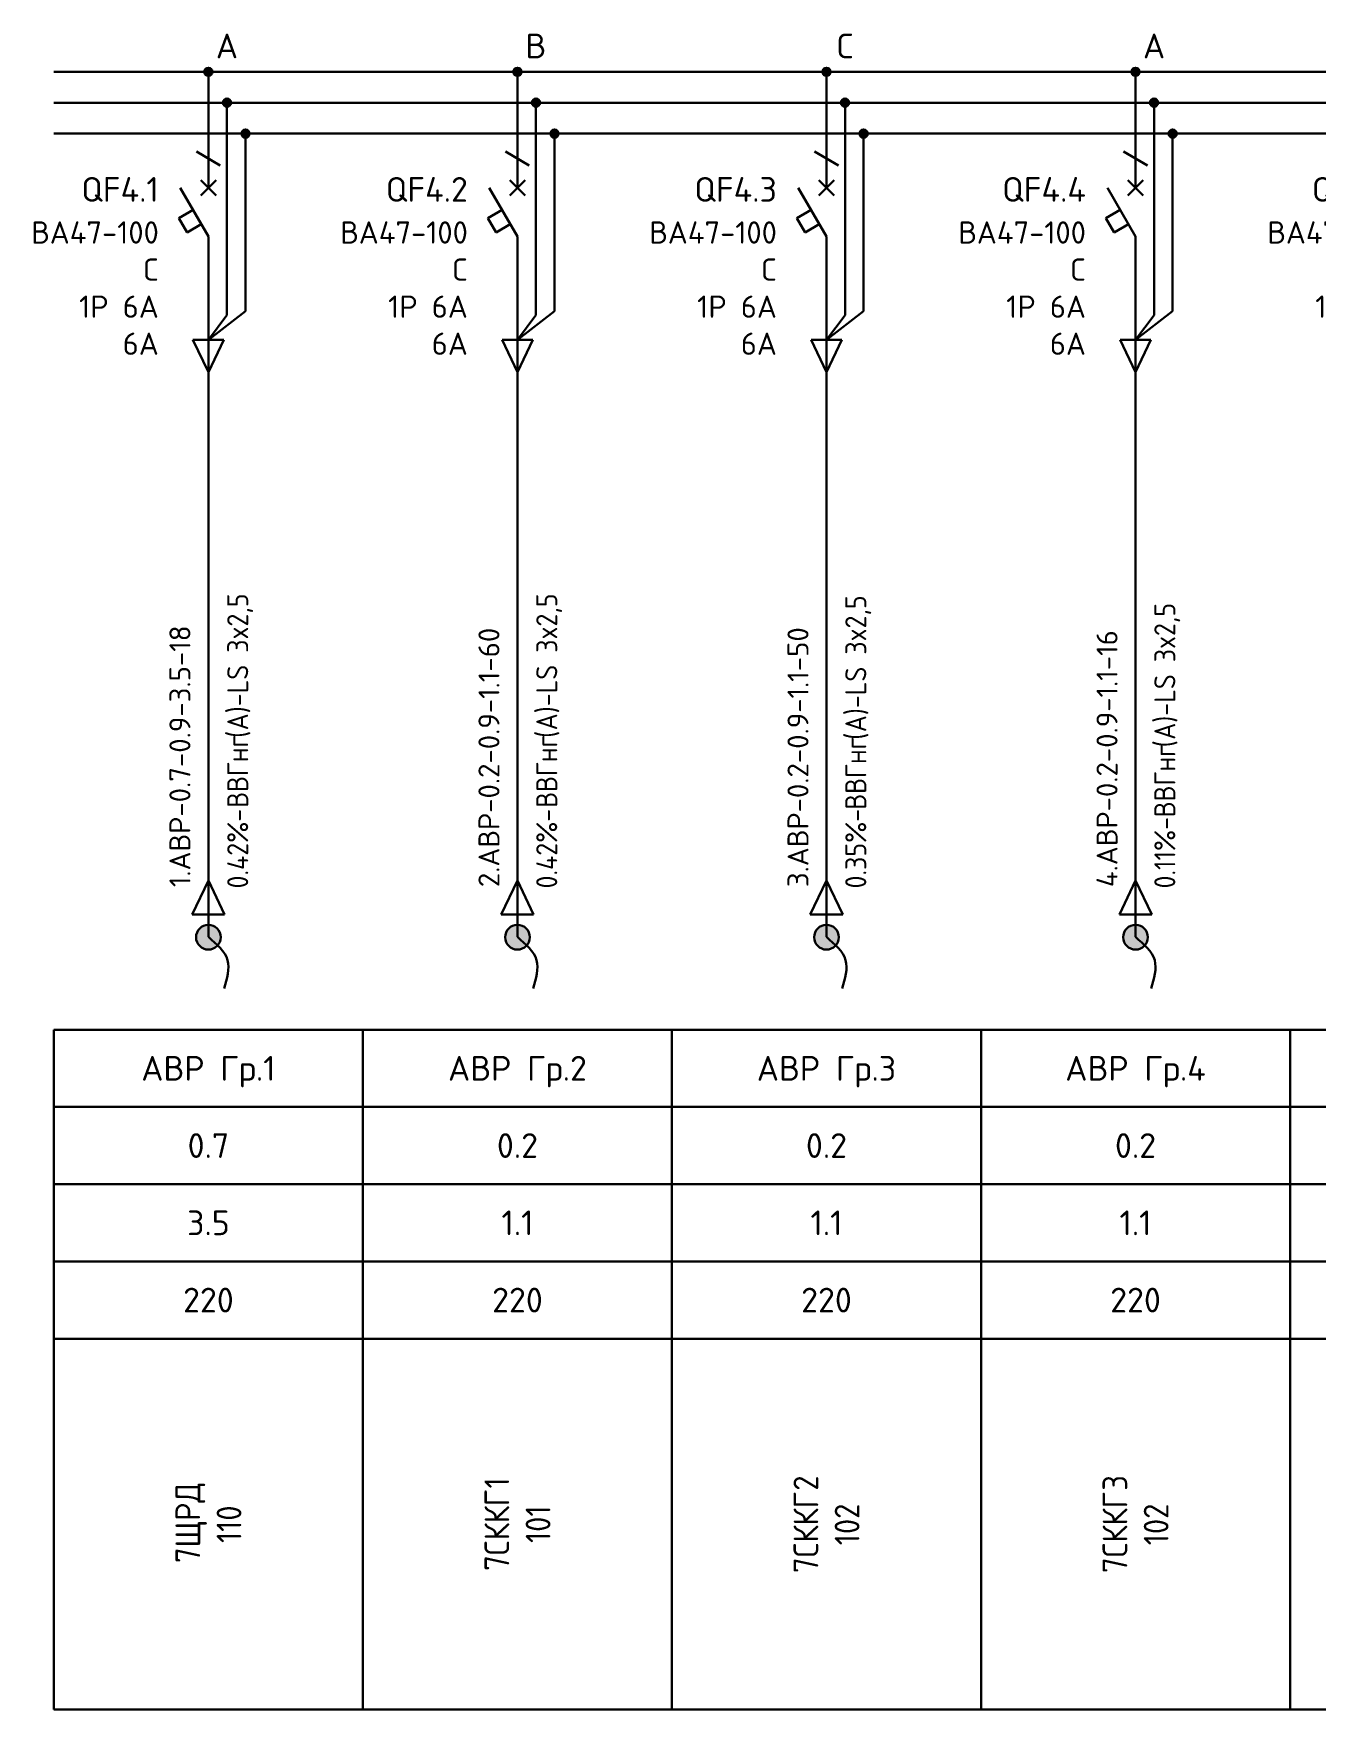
# Model space of a CAD drawing. Header units: millimetres. Extents: x -4379 to 694, y -18291 to 2656.
# Drawn here: x -2135.8 to -2032.1, y -2923.2 to -2787.7 of the extents above; entities that cross this region are included whole.
import ezdxf
from ezdxf.enums import TextEntityAlignment as Align

# ---------------------------------------------------------------- set-up
doc = ezdxf.new("R2010")
doc.units = ezdxf.units.MM
for name, color, linetype in [('Автомат защитный', 7, 'Continuous'), ('Принципиальная схема КТП -для ОДНОЛИНЕЙКИ', 7, 'Continuous'), ('ПРОВОДНИКИ', 7, 'Continuous'), ('Секция ППУ', 7, 'Continuous')]:
    doc.layers.add(name, color=color, linetype=linetype)
doc.layers.add('ЭС АВ', color=7, linetype='Continuous', lineweight=18)
doc.layers.add('ЭС рамка', color=7, linetype='Continuous', lineweight=18)
doc.styles.add('SLD_Style', font='isocpeur.ttf', dxfattribs={"width": 0.9})

# ---------------------------------------------------------------- blocks, each defined once
blk = doc.blocks.new('*U57')
h = blk.add_hatch(color=256)
h.dxf.hatch_style = 1
edge = h.paths.add_edge_path()
edge.add_ellipse((12.5, 132.5), major_axis=(0, 0.333), ratio=1, start_angle=0, end_angle=360)
h = blk.add_hatch(color=256)
h.dxf.hatch_style = 1
edge = h.paths.add_edge_path()
edge.add_ellipse((14, 130), major_axis=(0, 0.333), ratio=1, start_angle=0, end_angle=360)
h = blk.add_hatch(color=256)
h.dxf.hatch_style = 1
edge = h.paths.add_edge_path()
edge.add_ellipse((15.5, 127.5), major_axis=(0, 0.333), ratio=1, start_angle=0, end_angle=360)
at = {"lineweight": 30}
for p, q in [((14, 129.67), (14, 123.11)), ((15.5, 127.17), (15.5, 113.13)), ((14, 123.11), (14, 112.8)), ((0, 55), (25, 55)), ((0, 55), (0, 0)), ((25, 55), (25, 0)), ((0, 48.75), (25, 48.75)), ((0, 42.5), (25, 42.5)), ((0, 36.25), (25, 36.25))]:
    blk.add_line(p, q, dxfattribs=at)
at = {"layer": 'Автомат защитный', "lineweight": 30}
for p, q in [((12.5, 123.11), (12.5, 132.17)), ((11.54, 126.04), (13.46, 124.93)), ((12.5, 119.17), (10.22, 123.11)), ((10.1, 120.66), (11.26, 121.32)), ((10.77, 119.5), (10.1, 120.66)), ((11.92, 120.17), (10.77, 119.5)), ((12.5, 108.54), (12.5, 119.17))]:
    blk.add_line(p, q, dxfattribs=at)
blk.add_ellipse((12.5, 132.5), major_axis=(0, 0.333), ratio=1, start_param=-1.570796, end_param=4.712389, dxfattribs=at)
at = {"layer": 'Принципиальная схема КТП -для ОДНОЛИНЕЙКИ', "lineweight": 30}
for p, q in [((12.5, 108.54), (12.5, 99.73)), ((11.19, 64.32), (12.5, 67.06)), ((12.5, 67.06), (13.81, 64.32)), ((13.81, 64.32), (11.19, 64.32)), ((12.5, 64.32), (12.5, 62.5))]:
    blk.add_line(p, q, dxfattribs=at)
at = {"layer": 'ПРОВОДНИКИ', "lineweight": 30}
for p, q in [((12.5, 110.81), (15.5, 113.13)), ((12.5, 110.81), (14, 112.8)), ((13.75, 110.81), (11.25, 110.81)), ((11.25, 110.81), (12.5, 108.2)), ((12.5, 108.2), (13.75, 110.81)), ((11.19, 64.31), (12.5, 67.06)), ((12.5, 67.06), (13.81, 64.31)), ((13.81, 64.31), (11.19, 64.31))]:
    blk.add_line(p, q, dxfattribs=at)
at = {"layer": 'ПРОВОДНИКИ', "lineweight": 30, "ltscale": 100}
blk.add_line((12.5, 99.73), (12.5, 64.32), dxfattribs=at)
at = {"layer": 'ПРОВОДНИКИ', "color": 7, "linetype": 'Continuous', "lineweight": 30}
for centre in [(14, 130), (15.5, 127.5), (15.5, 127.5)]:
    blk.add_ellipse(centre, major_axis=(0, 0.333), ratio=1, start_param=-1.570796, end_param=4.712389, dxfattribs=at)
at = {"layer": 'ЭС АВ', "color": 7, "lineweight": 30}
for q in [(11.88, 123.74), (13.12, 123.74), (11.88, 122.49), (13.12, 122.49)]:
    blk.add_line((12.5, 123.11), q, dxfattribs=at)
at = {"layer": 'ЭС рамка', "color": 7, "linetype": 'Continuous', "lineweight": 30}
for p, q in [((0, 132.5), (12.17, 132.5)), ((12.83, 132.5), (25, 132.5))]:
    blk.add_line(p, q, dxfattribs=at)
at = {"layer": 'ЭС рамка', "color": 5, "linetype": 'Continuous', "lineweight": 30}
for p, q in [((0, 130), (13.67, 130)), ((14.33, 130), (25, 130))]:
    blk.add_line(p, q, dxfattribs=at)
at = {"layer": 'ЭС рамка', "color": 94, "linetype": 'Continuous', "lineweight": 30}
for p, q in [((0, 127.5), (15.17, 127.5)), ((15.83, 127.5), (25, 127.5))]:
    blk.add_line(p, q, dxfattribs=at)
at = {"layer": 'ЭС рамка', "lineweight": 30}
for p, q in [((25, 30), (0, 30)), ((25, 0), (0, 0))]:
    blk.add_line(p, q, dxfattribs=at)
at = {"style": 'SLD_Style'}
for tag, p in [('LABEL', (12.5, 51.88)), ('INSTALLEDPOWER', (12.5, 45.63)), ('CURRENT', (12.5, 39.37)), ('VOLTAGE', (12.5, 33.13))]:
    blk.add_attdef(tag, text='', height=2, dxfattribs=at).set_placement(p, align=Align.MIDDLE_CENTER)
blk.add_attdef('TEXT', text='', height=2, rotation=90, dxfattribs=at).set_placement((12.5, 15), align=Align.MIDDLE_CENTER)
at = {"layer": 'Автомат защитный', "style": 'SLD_Style'}
blk.add_attdef('PHASE', text='', height=2, dxfattribs=at).set_placement((14, 134.59), align=Align.MIDDLE_CENTER)
for tag, height, p in [('NUMBER', 2, (8.49, 122.99)), ('SWITCHTYPE', 1.8, (8.49, 119.5)), ('SWITCHRELEASE', 1.8, (8.49, 116.5)), ('SWITCHNOMINALCURRENT', 1.8, (8.49, 113.5)), ('SWITCHRELEASECURRENT', 1.8, (8.49, 110.5)), ('RCDTYPE', 1.8, (8.49, 107.5)), ('RCDSETPOINT', 1.8, (8.49, 104.5))]:
    blk.add_attdef(tag, text='', height=height, dxfattribs=at).set_placement(p, align=Align.MIDDLE_RIGHT)
blk.add_attdef('LINE_A', text='', height=1.7, rotation=90, dxfattribs=at).set_placement((10.19, 65.45), align=Align.MIDDLE_LEFT)
blk.add_attdef('LINE_B', text='', height=1.7, rotation=90, dxfattribs=at).set_placement((13.85, 65.45), align=Align.TOP_LEFT)
blk = doc.blocks.new('*U21')
at = {"linetype": 'ByBlock', "lineweight": 30}
h = blk.add_hatch(color=256, dxfattribs=at)
h.paths.add_polyline_path([(-0.4, 0.9, -0.414214), (0.92, 0.37), (0, -0.02)])
h.paths.add_polyline_path([(0.92, 0.37, -0.101228), (1, -0.02, -0.30039), (0.39, -0.94), (0, -0.02)])
h.paths.add_polyline_path([(-0.4, 0.9), (0.39, -0.94, -0.538), (-1, -0.02, -0.30039)])
blk.add_circle((0, -0.02), 1, dxfattribs=at)
blk.add_spline([(0, 0), (1.55, -1.88), (1.27, -4.16)], degree=3, dxfattribs=at)

msp = doc.modelspace()

# ---------------------------------------------------------------- block references
at = {"layer": 'Секция ППУ', "lineweight": 0}
ref = msp.add_blockref('*U57', (-2134.139, -2923.249, -0.006), dxfattribs=at)
ref.add_attrib('LABEL', 'АВР Гр.1', dxfattribs={"layer": '0', "height": 2, "style": 'SLD_Style'}).set_placement((-2121.639, -2871.374, -0.006), align=Align.MIDDLE_CENTER)
ref.add_attrib('INSTALLEDPOWER', '0.7', dxfattribs={"layer": '0', "height": 2, "style": 'SLD_Style'}).set_placement((-2121.639, -2877.624, -0.006), align=Align.MIDDLE_CENTER)
ref.add_attrib('CURRENT', '3.5', dxfattribs={"layer": '0', "height": 2, "style": 'SLD_Style'}).set_placement((-2121.639, -2883.874, -0.006), align=Align.MIDDLE_CENTER)
ref.add_attrib('VOLTAGE', '220', dxfattribs={"layer": '0', "height": 2, "style": 'SLD_Style'}).set_placement((-2121.639, -2890.124, -0.006), align=Align.MIDDLE_CENTER)
ref.add_attrib('LINE_A', ' 1.АВР-0.7-0.9-3.5-18', dxfattribs={"layer": 'Автомат защитный', "height": 1.7, "rotation": 90, "style": 'SLD_Style'}).set_placement((-2123.945, -2857.798, -0.006), align=Align.MIDDLE_LEFT)
ref.add_attrib('LINE_B_001', ' 0.42%%%-', (-2118.419, -2857.798, -0.006), dxfattribs={"layer": 'Автомат защитный', "height": 1.7, "rotation": 90, "style": 'SLD_Style', "width": 0.9})
ref.add_attrib('PHASE', 'A', dxfattribs={"layer": 'Автомат защитный', "height": 2, "style": 'SLD_Style'}).set_placement((-2120.139, -2788.658, -0.006), align=Align.MIDDLE_CENTER)
ref.add_attrib('NUMBER', 'QF4.1', dxfattribs={"layer": 'Автомат защитный', "height": 2, "style": 'SLD_Style'}).set_placement((-2125.65, -2800.262, -0.006), align=Align.MIDDLE_RIGHT)
ref.add_attrib('SWITCHTYPE', 'ВА47-100', dxfattribs={"layer": 'Автомат защитный', "height": 1.8, "style": 'SLD_Style'}).set_placement((-2125.65, -2803.749, -0.006), align=Align.MIDDLE_RIGHT)
ref.add_attrib('SWITCHRELEASE', 'C', dxfattribs={"layer": 'Автомат защитный', "height": 1.8, "style": 'SLD_Style'}).set_placement((-2125.65, -2806.749, -0.006), align=Align.MIDDLE_RIGHT)
ref.add_attrib('SWITCHNOMINALCURRENT', '1Р 6А', dxfattribs={"layer": 'Автомат защитный', "height": 1.8, "style": 'SLD_Style'}).set_placement((-2125.65, -2809.749, -0.006), align=Align.MIDDLE_RIGHT)
ref.add_attrib('SWITCHRELEASECURRENT', '6А', dxfattribs={"layer": 'Автомат защитный', "height": 1.8, "style": 'SLD_Style'}).set_placement((-2125.65, -2812.749, -0.006), align=Align.MIDDLE_RIGHT)
ref.add_attrib('TEXT_001', '7', (-2122.306, -2911.399, -0.006), dxfattribs={"layer": '0', "height": 2, "rotation": 90, "style": 'SLD_Style', "width": 0.9})
ref.add_attrib('LINE_B_002', 'ВВГнг', (-2118.419, -2850.301, -0.006), dxfattribs={"layer": 'Автомат защитный', "height": 1.7, "rotation": 90, "style": 'SLD_Style', "width": 0.9})
ref.add_attrib('LINE_B_003', '(', (-2118.419, -2844.64, -0.006), dxfattribs={"layer": 'Автомат защитный', "height": 1.7, "rotation": 90, "style": 'SLD_Style', "width": 0.9})
ref.add_attrib('LINE_B_004', 'А', (-2118.419, -2844.028, -0.006), dxfattribs={"layer": 'Автомат защитный', "height": 1.7, "rotation": 90, "style": 'SLD_Style', "width": 0.9})
ref.add_attrib('LINE_B_005', ')-LS 3x2,5', (-2118.419, -2842.651, -0.006), dxfattribs={"layer": 'Автомат защитный', "height": 1.7, "rotation": 90, "style": 'SLD_Style', "width": 0.9})
ref.add_attrib('TEXT_002', 'ЩРД', (-2122.306, -2910.139, -0.006), dxfattribs={"layer": '0', "height": 2, "rotation": 90, "style": 'SLD_Style', "width": 0.9})
ref.add_attrib('TEXT_003', '110', (-2118.972, -2909.779, -0.006), dxfattribs={"layer": '0', "height": 2, "rotation": 90, "style": 'SLD_Style', "width": 0.9})
ref = msp.add_blockref('*U57', (-2109.139, -2923.249, -0.006), dxfattribs=at)
ref.add_attrib('LABEL', 'АВР Гр.2', dxfattribs={"layer": '0', "height": 2, "style": 'SLD_Style'}).set_placement((-2096.639, -2871.374, -0.006), align=Align.MIDDLE_CENTER)
ref.add_attrib('INSTALLEDPOWER', '0.2', dxfattribs={"layer": '0', "height": 2, "style": 'SLD_Style'}).set_placement((-2096.639, -2877.624, -0.006), align=Align.MIDDLE_CENTER)
ref.add_attrib('CURRENT', '1.1', dxfattribs={"layer": '0', "height": 2, "style": 'SLD_Style'}).set_placement((-2096.639, -2883.874, -0.006), align=Align.MIDDLE_CENTER)
ref.add_attrib('VOLTAGE', '220', dxfattribs={"layer": '0', "height": 2, "style": 'SLD_Style'}).set_placement((-2096.639, -2890.124, -0.006), align=Align.MIDDLE_CENTER)
ref.add_attrib('LINE_A', ' 2.АВР-0.2-0.9-1.1-60', dxfattribs={"layer": 'Автомат защитный', "height": 1.7, "rotation": 90, "style": 'SLD_Style'}).set_placement((-2098.945, -2857.798, -0.006), align=Align.MIDDLE_LEFT)
ref.add_attrib('LINE_B_001', ' 0.42%%%-', (-2093.419, -2857.798, -0.006), dxfattribs={"layer": 'Автомат защитный', "height": 1.7, "rotation": 90, "style": 'SLD_Style', "width": 0.9})
ref.add_attrib('PHASE', 'B', dxfattribs={"layer": 'Автомат защитный', "height": 2, "style": 'SLD_Style'}).set_placement((-2095.139, -2788.658, -0.006), align=Align.MIDDLE_CENTER)
ref.add_attrib('NUMBER', 'QF4.2', dxfattribs={"layer": 'Автомат защитный', "height": 2, "style": 'SLD_Style'}).set_placement((-2100.65, -2800.262, -0.006), align=Align.MIDDLE_RIGHT)
ref.add_attrib('SWITCHTYPE', 'ВА47-100', dxfattribs={"layer": 'Автомат защитный', "height": 1.8, "style": 'SLD_Style'}).set_placement((-2100.65, -2803.749, -0.006), align=Align.MIDDLE_RIGHT)
ref.add_attrib('SWITCHRELEASE', 'C', dxfattribs={"layer": 'Автомат защитный', "height": 1.8, "style": 'SLD_Style'}).set_placement((-2100.65, -2806.749, -0.006), align=Align.MIDDLE_RIGHT)
ref.add_attrib('SWITCHNOMINALCURRENT', '1Р 6А', dxfattribs={"layer": 'Автомат защитный', "height": 1.8, "style": 'SLD_Style'}).set_placement((-2100.65, -2809.749, -0.006), align=Align.MIDDLE_RIGHT)
ref.add_attrib('SWITCHRELEASECURRENT', '6А', dxfattribs={"layer": 'Автомат защитный', "height": 1.8, "style": 'SLD_Style'}).set_placement((-2100.65, -2812.749, -0.006), align=Align.MIDDLE_RIGHT)
ref.add_attrib('TEXT_001', '7', (-2097.306, -2912.029, -0.006), dxfattribs={"layer": '0', "height": 2, "rotation": 90, "style": 'SLD_Style', "width": 0.9})
ref.add_attrib('LINE_B_002', 'ВВГнг', (-2093.419, -2850.301, -0.006), dxfattribs={"layer": 'Автомат защитный', "height": 1.7, "rotation": 90, "style": 'SLD_Style', "width": 0.9})
ref.add_attrib('LINE_B_003', '(', (-2093.419, -2844.64, -0.006), dxfattribs={"layer": 'Автомат защитный', "height": 1.7, "rotation": 90, "style": 'SLD_Style', "width": 0.9})
ref.add_attrib('LINE_B_004', 'А', (-2093.419, -2844.028, -0.006), dxfattribs={"layer": 'Автомат защитный', "height": 1.7, "rotation": 90, "style": 'SLD_Style', "width": 0.9})
ref.add_attrib('LINE_B_005', ')-LS 3x2,5', (-2093.419, -2842.651, -0.006), dxfattribs={"layer": 'Автомат защитный', "height": 1.7, "rotation": 90, "style": 'SLD_Style', "width": 0.9})
ref.add_attrib('TEXT_002', 'СККГ', (-2097.306, -2910.769, -0.006), dxfattribs={"layer": '0', "height": 2, "rotation": 90, "style": 'SLD_Style', "width": 0.9})
ref.add_attrib('TEXT_003', '1', (-2097.306, -2905.369, -0.006), dxfattribs={"layer": '0', "height": 2, "rotation": 90, "style": 'SLD_Style', "width": 0.9})
ref.add_attrib('TEXT_004', '101', (-2093.972, -2909.779, -0.006), dxfattribs={"layer": '0', "height": 2, "rotation": 90, "style": 'SLD_Style', "width": 0.9})
ref = msp.add_blockref('*U57', (-2084.139, -2923.249, -0.006), dxfattribs=at)
ref.add_attrib('LABEL', 'АВР Гр.3', dxfattribs={"layer": '0', "height": 2, "style": 'SLD_Style'}).set_placement((-2071.639, -2871.374, -0.006), align=Align.MIDDLE_CENTER)
ref.add_attrib('INSTALLEDPOWER', '0.2', dxfattribs={"layer": '0', "height": 2, "style": 'SLD_Style'}).set_placement((-2071.639, -2877.624, -0.006), align=Align.MIDDLE_CENTER)
ref.add_attrib('CURRENT', '1.1', dxfattribs={"layer": '0', "height": 2, "style": 'SLD_Style'}).set_placement((-2071.639, -2883.874, -0.006), align=Align.MIDDLE_CENTER)
ref.add_attrib('VOLTAGE', '220', dxfattribs={"layer": '0', "height": 2, "style": 'SLD_Style'}).set_placement((-2071.639, -2890.124, -0.006), align=Align.MIDDLE_CENTER)
ref.add_attrib('LINE_A', ' 3.АВР-0.2-0.9-1.1-50', dxfattribs={"layer": 'Автомат защитный', "height": 1.7, "rotation": 90, "style": 'SLD_Style'}).set_placement((-2073.945, -2857.798, -0.006), align=Align.MIDDLE_LEFT)
ref.add_attrib('LINE_B_001', ' 0.35%%%-', (-2068.419, -2857.798, -0.006), dxfattribs={"layer": 'Автомат защитный', "height": 1.7, "rotation": 90, "style": 'SLD_Style', "width": 0.9})
ref.add_attrib('PHASE', 'C', dxfattribs={"layer": 'Автомат защитный', "height": 2, "style": 'SLD_Style'}).set_placement((-2070.139, -2788.658, -0.006), align=Align.MIDDLE_CENTER)
ref.add_attrib('NUMBER', 'QF4.3', dxfattribs={"layer": 'Автомат защитный', "height": 2, "style": 'SLD_Style'}).set_placement((-2075.65, -2800.262, -0.006), align=Align.MIDDLE_RIGHT)
ref.add_attrib('SWITCHTYPE', 'ВА47-100', dxfattribs={"layer": 'Автомат защитный', "height": 1.8, "style": 'SLD_Style'}).set_placement((-2075.65, -2803.749, -0.006), align=Align.MIDDLE_RIGHT)
ref.add_attrib('SWITCHRELEASE', 'C', dxfattribs={"layer": 'Автомат защитный', "height": 1.8, "style": 'SLD_Style'}).set_placement((-2075.65, -2806.749, -0.006), align=Align.MIDDLE_RIGHT)
ref.add_attrib('SWITCHNOMINALCURRENT', '1Р 6А', dxfattribs={"layer": 'Автомат защитный', "height": 1.8, "style": 'SLD_Style'}).set_placement((-2075.65, -2809.749, -0.006), align=Align.MIDDLE_RIGHT)
ref.add_attrib('SWITCHRELEASECURRENT', '6А', dxfattribs={"layer": 'Автомат защитный', "height": 1.8, "style": 'SLD_Style'}).set_placement((-2075.65, -2812.749, -0.006), align=Align.MIDDLE_RIGHT)
ref.add_attrib('TEXT_001', '7', (-2072.306, -2912.209, -0.006), dxfattribs={"layer": '0', "height": 2, "rotation": 90, "style": 'SLD_Style', "width": 0.9})
ref.add_attrib('LINE_B_002', 'ВВГнг', (-2068.419, -2850.454, -0.006), dxfattribs={"layer": 'Автомат защитный', "height": 1.7, "rotation": 90, "style": 'SLD_Style', "width": 0.9})
ref.add_attrib('LINE_B_003', '(', (-2068.419, -2844.793, -0.006), dxfattribs={"layer": 'Автомат защитный', "height": 1.7, "rotation": 90, "style": 'SLD_Style', "width": 0.9})
ref.add_attrib('LINE_B_004', 'А', (-2068.419, -2844.181, -0.006), dxfattribs={"layer": 'Автомат защитный', "height": 1.7, "rotation": 90, "style": 'SLD_Style', "width": 0.9})
ref.add_attrib('LINE_B_005', ')-LS 3x2,5', (-2068.419, -2842.804, -0.006), dxfattribs={"layer": 'Автомат защитный', "height": 1.7, "rotation": 90, "style": 'SLD_Style', "width": 0.9})
ref.add_attrib('TEXT_002', 'СККГ', (-2072.306, -2910.949, -0.006), dxfattribs={"layer": '0', "height": 2, "rotation": 90, "style": 'SLD_Style', "width": 0.9})
ref.add_attrib('TEXT_003', '2', (-2072.306, -2905.549, -0.006), dxfattribs={"layer": '0', "height": 2, "rotation": 90, "style": 'SLD_Style', "width": 0.9})
ref.add_attrib('TEXT_004', '102', (-2068.972, -2909.959, -0.006), dxfattribs={"layer": '0', "height": 2, "rotation": 90, "style": 'SLD_Style', "width": 0.9})
ref = msp.add_blockref('*U57', (-2059.139, -2923.249, -0.006), dxfattribs=at)
ref.add_attrib('LABEL', 'АВР Гр.4', dxfattribs={"layer": '0', "height": 2, "style": 'SLD_Style'}).set_placement((-2046.639, -2871.374, -0.006), align=Align.MIDDLE_CENTER)
ref.add_attrib('INSTALLEDPOWER', '0.2', dxfattribs={"layer": '0', "height": 2, "style": 'SLD_Style'}).set_placement((-2046.639, -2877.624, -0.006), align=Align.MIDDLE_CENTER)
ref.add_attrib('CURRENT', '1.1', dxfattribs={"layer": '0', "height": 2, "style": 'SLD_Style'}).set_placement((-2046.639, -2883.874, -0.006), align=Align.MIDDLE_CENTER)
ref.add_attrib('VOLTAGE', '220', dxfattribs={"layer": '0', "height": 2, "style": 'SLD_Style'}).set_placement((-2046.639, -2890.124, -0.006), align=Align.MIDDLE_CENTER)
ref.add_attrib('LINE_A', ' 4.АВР-0.2-0.9-1.1-16', dxfattribs={"layer": 'Автомат защитный', "height": 1.7, "rotation": 90, "style": 'SLD_Style'}).set_placement((-2048.945, -2857.798, -0.006), align=Align.MIDDLE_LEFT)
ref.add_attrib('LINE_B_001', ' 0.11%%%-', (-2043.419, -2857.798, -0.006), dxfattribs={"layer": 'Автомат защитный', "height": 1.7, "rotation": 90, "style": 'SLD_Style', "width": 0.9})
ref.add_attrib('PHASE', 'A', dxfattribs={"layer": 'Автомат защитный', "height": 2, "style": 'SLD_Style'}).set_placement((-2045.139, -2788.658, -0.006), align=Align.MIDDLE_CENTER)
ref.add_attrib('NUMBER', 'QF4.4', dxfattribs={"layer": 'Автомат защитный', "height": 2, "style": 'SLD_Style'}).set_placement((-2050.65, -2800.262, -0.006), align=Align.MIDDLE_RIGHT)
ref.add_attrib('SWITCHTYPE', 'ВА47-100', dxfattribs={"layer": 'Автомат защитный', "height": 1.8, "style": 'SLD_Style'}).set_placement((-2050.65, -2803.749, -0.006), align=Align.MIDDLE_RIGHT)
ref.add_attrib('SWITCHRELEASE', 'C', dxfattribs={"layer": 'Автомат защитный', "height": 1.8, "style": 'SLD_Style'}).set_placement((-2050.65, -2806.749, -0.006), align=Align.MIDDLE_RIGHT)
ref.add_attrib('SWITCHNOMINALCURRENT', '1Р 6А', dxfattribs={"layer": 'Автомат защитный', "height": 1.8, "style": 'SLD_Style'}).set_placement((-2050.65, -2809.749, -0.006), align=Align.MIDDLE_RIGHT)
ref.add_attrib('SWITCHRELEASECURRENT', '6А', dxfattribs={"layer": 'Автомат защитный', "height": 1.8, "style": 'SLD_Style'}).set_placement((-2050.65, -2812.749, -0.006), align=Align.MIDDLE_RIGHT)
ref.add_attrib('TEXT_001', '7', (-2047.306, -2912.209, -0.006), dxfattribs={"layer": '0', "height": 2, "rotation": 90, "style": 'SLD_Style', "width": 0.9})
ref.add_attrib('LINE_B_002', 'ВВГнг', (-2043.419, -2851.066, -0.006), dxfattribs={"layer": 'Автомат защитный', "height": 1.7, "rotation": 90, "style": 'SLD_Style', "width": 0.9})
ref.add_attrib('LINE_B_003', '(', (-2043.419, -2845.405, -0.006), dxfattribs={"layer": 'Автомат защитный', "height": 1.7, "rotation": 90, "style": 'SLD_Style', "width": 0.9})
ref.add_attrib('LINE_B_004', 'А', (-2043.419, -2844.793, -0.006), dxfattribs={"layer": 'Автомат защитный', "height": 1.7, "rotation": 90, "style": 'SLD_Style', "width": 0.9})
ref.add_attrib('LINE_B_005', ')-LS 3x2,5', (-2043.419, -2843.416, -0.006), dxfattribs={"layer": 'Автомат защитный', "height": 1.7, "rotation": 90, "style": 'SLD_Style', "width": 0.9})
ref.add_attrib('TEXT_002', 'СККГ', (-2047.306, -2910.949, -0.006), dxfattribs={"layer": '0', "height": 2, "rotation": 90, "style": 'SLD_Style', "width": 0.9})
ref.add_attrib('TEXT_003', '3', (-2047.306, -2905.549, -0.006), dxfattribs={"layer": '0', "height": 2, "rotation": 90, "style": 'SLD_Style', "width": 0.9})
ref.add_attrib('TEXT_004', '102', (-2043.972, -2909.959, -0.006), dxfattribs={"layer": '0', "height": 2, "rotation": 90, "style": 'SLD_Style', "width": 0.9})
ref = msp.add_blockref('*U57', (-2034.139, -2923.249, -0.006), dxfattribs=at)
ref.add_attrib('LABEL', 'АВР Гр.5', dxfattribs={"layer": '0', "height": 2, "style": 'SLD_Style'}).set_placement((-2021.639, -2871.374, -0.006), align=Align.MIDDLE_CENTER)
ref.add_attrib('INSTALLEDPOWER', '0.2', dxfattribs={"layer": '0', "height": 2, "style": 'SLD_Style'}).set_placement((-2021.639, -2877.624, -0.006), align=Align.MIDDLE_CENTER)
ref.add_attrib('CURRENT', '1.1', dxfattribs={"layer": '0', "height": 2, "style": 'SLD_Style'}).set_placement((-2021.639, -2883.874, -0.006), align=Align.MIDDLE_CENTER)
ref.add_attrib('VOLTAGE', '220', dxfattribs={"layer": '0', "height": 2, "style": 'SLD_Style'}).set_placement((-2021.639, -2890.124, -0.006), align=Align.MIDDLE_CENTER)
ref.add_attrib('LINE_A', ' 5.АВР-0.2-0.9-1.1-26', dxfattribs={"layer": 'Автомат защитный', "height": 1.7, "rotation": 90, "style": 'SLD_Style'}).set_placement((-2023.945, -2857.798, -0.006), align=Align.MIDDLE_LEFT)
ref.add_attrib('LINE_B_001', ' 0.18%%%-', (-2018.419, -2857.798, -0.006), dxfattribs={"layer": 'Автомат защитный', "height": 1.7, "rotation": 90, "style": 'SLD_Style', "width": 0.9})
ref.add_attrib('PHASE', 'B', dxfattribs={"layer": 'Автомат защитный', "height": 2, "style": 'SLD_Style'}).set_placement((-2020.139, -2788.658, -0.006), align=Align.MIDDLE_CENTER)
ref.add_attrib('NUMBER', 'QF4.5', dxfattribs={"layer": 'Автомат защитный', "height": 2, "style": 'SLD_Style'}).set_placement((-2025.65, -2800.262, -0.006), align=Align.MIDDLE_RIGHT)
ref.add_attrib('SWITCHTYPE', 'ВА47-100', dxfattribs={"layer": 'Автомат защитный', "height": 1.8, "style": 'SLD_Style'}).set_placement((-2025.65, -2803.749, -0.006), align=Align.MIDDLE_RIGHT)
ref.add_attrib('SWITCHRELEASE', 'C', dxfattribs={"layer": 'Автомат защитный', "height": 1.8, "style": 'SLD_Style'}).set_placement((-2025.65, -2806.749, -0.006), align=Align.MIDDLE_RIGHT)
ref.add_attrib('SWITCHNOMINALCURRENT', '1Р 6А', dxfattribs={"layer": 'Автомат защитный', "height": 1.8, "style": 'SLD_Style'}).set_placement((-2025.65, -2809.749, -0.006), align=Align.MIDDLE_RIGHT)
ref.add_attrib('SWITCHRELEASECURRENT', '6А', dxfattribs={"layer": 'Автомат защитный', "height": 1.8, "style": 'SLD_Style'}).set_placement((-2025.65, -2812.749, -0.006), align=Align.MIDDLE_RIGHT)
ref.add_attrib('TEXT_001', '7', (-2022.306, -2912.299, -0.006), dxfattribs={"layer": '0', "height": 2, "rotation": 90, "style": 'SLD_Style', "width": 0.9})
ref.add_attrib('LINE_B_002', 'ВВГнг', (-2018.419, -2850.76, -0.006), dxfattribs={"layer": 'Автомат защитный', "height": 1.7, "rotation": 90, "style": 'SLD_Style', "width": 0.9})
ref.add_attrib('LINE_B_003', '(', (-2018.419, -2845.099, -0.006), dxfattribs={"layer": 'Автомат защитный', "height": 1.7, "rotation": 90, "style": 'SLD_Style', "width": 0.9})
ref.add_attrib('LINE_B_004', 'А', (-2018.419, -2844.487, -0.006), dxfattribs={"layer": 'Автомат защитный', "height": 1.7, "rotation": 90, "style": 'SLD_Style', "width": 0.9})
ref.add_attrib('LINE_B_005', ')-LS 3x2,5', (-2018.419, -2843.11, -0.006), dxfattribs={"layer": 'Автомат защитный', "height": 1.7, "rotation": 90, "style": 'SLD_Style', "width": 0.9})
ref.add_attrib('TEXT_002', 'СККГ', (-2022.306, -2911.039, -0.006), dxfattribs={"layer": '0', "height": 2, "rotation": 90, "style": 'SLD_Style', "width": 0.9})
ref.add_attrib('TEXT_003', '4', (-2022.306, -2905.639, -0.006), dxfattribs={"layer": '0', "height": 2, "rotation": 90, "style": 'SLD_Style', "width": 0.9})
ref.add_attrib('TEXT_004', '103', (-2018.972, -2909.959, -0.006), dxfattribs={"layer": '0', "height": 2, "rotation": 90, "style": 'SLD_Style', "width": 0.9})
for p in [(-2121.639, -2860.749, -0.006), (-2096.639, -2860.749, -0.006), (-2071.639, -2860.749, -0.006), (-2046.639, -2860.749, -0.006)]:
    msp.add_blockref('*U21', p, dxfattribs=at)

doc.saveas('drawing.dxf')
